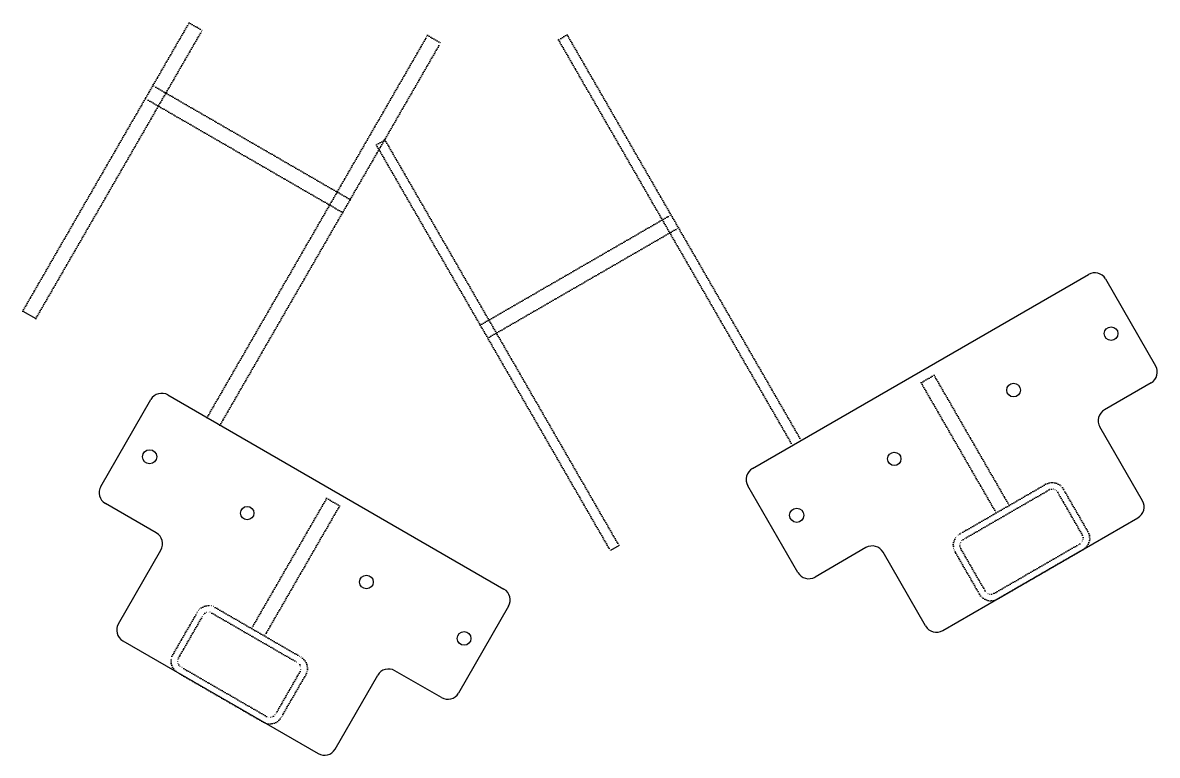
# Model space of a CAD drawing. Extents: x -743 to 782, y -604 to 826.
# Drawn here: x -198.7 to 254.5, y 533.8 to 826.2 of the extents above; entities that cross this region are included whole.
import ezdxf

# ---------------------------------------------------------------- set-up
doc = ezdxf.new("R2010")
doc.units = 0
doc.linetypes.add('DOT2', pattern=[0.635, 0, -0.635])
doc.layers.get('0').update_dxf_attribs({"linetype": 'CONTINUOUS'})
doc.layers.add('POSITIONS', color=4, linetype='DOT2')

msp = doc.modelspace()

# ---------------------------------------------------------------- linework, layer by layer
at = {"color": 7, "linetype": 'CONTINUOUS'}
for p, q in [((92.805, 648.252), (227.039, 725.752)), ((233.869, 723.921), (253.869, 689.28)), ((-198.694, 711.119), (-193.498, 708.119)), ((252.039, 682.45), (233.422, 671.702)), ((-167.504, 641.15), (-147.504, 675.791)), ((-140.673, 677.621), (-6.439, 600.121)), ((248.592, 635.427), (231.592, 664.872)), ((110.974, 606.78), (90.974, 641.421)), ((-145.319, 622.568), (-165.673, 634.319)), ((168.819, 583.597), (246.761, 628.597)), ((138.159, 616.702), (117.805, 604.95)), ((-160.489, 586.293), (-143.489, 615.738)), ((161.989, 585.427), (144.989, 614.872)), ((-4.609, 593.291), (-24.609, 558.65)), ((-158.659, 579.463), (-80.717, 534.463)), ((-31.439, 556.819), (-50.056, 567.568)), ((-73.886, 536.293), (-56.886, 565.738))]:
    msp.add_line(p, q, dxfattribs=at)
msp.add_line((39.547, 617.503), (36.083, 615.503))
for centre, radius in [((236.077, 702.102), 2.737), ((197.106, 679.602), 2.738), ((-147.975, 652.968), 2.825), ((149.475, 652.102), 2.664), ((-109.003, 630.468), 2.664), ((110.503, 629.602), 2.825), ((-61.372, 602.968), 2.738), ((-22.401, 580.468), 2.737)]:
    msp.add_circle(centre, radius, dxfattribs=at)
for centre, start, end in [((229.539, 721.421), 30, 120), ((249.539, 686.78), 300, 30), ((-143.173, 673.291), 60, 150), ((235.922, 667.372), 120, 210), ((95.305, 643.921), 120, 210), ((-163.173, 638.65), 150, 240), ((244.261, 632.927), 300, 30), ((-147.819, 618.238), 330, 60), ((140.659, 612.372), 30, 120), ((115.305, 609.28), 210, 300), ((-8.939, 595.791), 330, 60), ((-156.159, 583.793), 150, 240), ((166.319, 587.927), 210, 300), ((-52.556, 563.238), 60, 150), ((-28.939, 561.15), 240, 330), ((-78.217, 538.793), 240, 330)]:
    msp.add_arc(centre, 5, start, end, dxfattribs=at)
at = {"layer": 'POSITIONS'}
for p, q in [((-198.694, 711.119), (-132.236, 826.229)), ((-132.236, 826.229), (-127.04, 823.229)), ((-193.498, 708.119), (-127.04, 823.229)), ((-125.082, 668.619), (-36.982, 821.213)), ((-36.982, 821.213), (-31.786, 818.213)), ((18.793, 821.45), (15.329, 819.45)), ((18.793, 821.45), (112.293, 659.503)), ((-119.886, 665.619), (-31.786, 818.213)), ((15.329, 819.45), (108.829, 657.503)), ((-67.886, 755.686), (-146.694, 801.186)), ((-70.886, 750.49), (-149.694, 795.99)), ((-53.953, 779.45), (-57.417, 777.45)), ((-57.417, 777.45), (36.083, 615.503)), ((-53.953, 779.45), (39.547, 617.503)), ((-15.917, 705.57), (60.293, 749.57)), ((-12.917, 700.374), (63.293, 744.374)), ((160.192, 682.539), (165.388, 685.539)), ((165.388, 685.539), (195.388, 633.577)), ((160.192, 682.539), (190.192, 630.577)), ((209.938, 641.977), (175.643, 622.177)), ((211.238, 639.726), (176.943, 619.926)), ((226.841, 623.1), (217.041, 640.074)), ((-77.286, 636.405), (-107.286, 584.443)), ((-72.09, 633.405), (-77.286, 636.405)), ((224.589, 621.8), (214.789, 638.774)), ((-72.09, 633.405), (-102.09, 581.443)), ((189.343, 598.448), (223.638, 618.248)), ((173.74, 615.074), (183.54, 598.1)), ((175.991, 616.374), (185.791, 599.4)), ((190.643, 596.197), (224.938, 615.997)), ((-138.738, 573.966), (-128.938, 590.94)), ((-136.487, 572.666), (-126.687, 589.64)), ((-123.135, 590.592), (-88.84, 570.792)), ((-121.835, 592.843), (-87.54, 573.043)), ((-102.54, 547.063), (-136.835, 566.863)), ((-101.24, 549.314), (-135.535, 569.114)), ((-87.889, 567.24), (-97.689, 550.266)), ((-85.637, 565.94), (-95.437, 548.966))]:
    msp.add_line(p, q, dxfattribs=at)
for centre, radius, start, end in [((212.538, 637.474), 5.2, 30, 120), ((212.538, 637.474), 2.6, 30, 120), ((178.243, 617.674), 5.2, 120, 210), ((222.338, 620.5), 2.6, 300, 30), ((222.338, 620.5), 5.2, 300, 30), ((178.243, 617.674), 2.6, 120, 210), ((188.043, 600.7), 2.6, 210, 300), ((188.043, 600.7), 5.2, 210, 300), ((-124.435, 588.34), 5.2, 60, 150), ((-124.435, 588.34), 2.6, 60, 150), ((-134.235, 571.366), 5.2, 150, 240), ((-134.235, 571.366), 2.6, 150, 240), ((-90.14, 568.54), 5.2, 330, 60), ((-90.14, 568.54), 2.6, 330, 60), ((-99.94, 551.566), 5.2, 240, 330), ((-99.94, 551.566), 2.6, 240, 330)]:
    msp.add_arc(centre, radius, start, end, dxfattribs=at)

doc.saveas('drawing.dxf')
